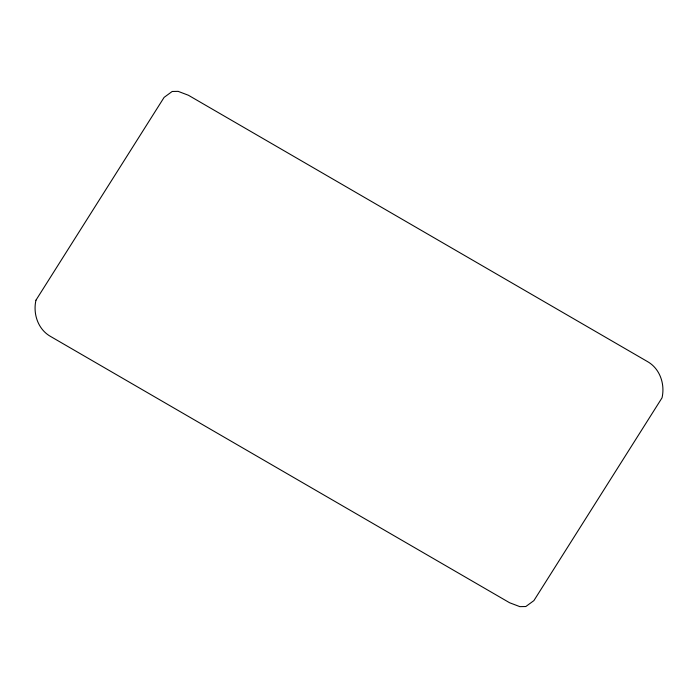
<?xml version="1.0" encoding="UTF-8"?>
<svg xmlns="http://www.w3.org/2000/svg" width="698" height="698" viewBox="0 0 698 698"><rect width="100%" height="100%" fill="white"/><g stroke="black" fill="none" stroke-linecap="round" stroke-linejoin="round"><path stroke-width="1.05" d="M35.964 300.175C32.815 313.864 38.05 329.535 50.771 336.567L509.601 602.749L519.853 606.641L525.821 606.527L533.891 600.62L662.036 397.825C665.185 384.136 659.95 368.465 647.229 361.433L188.399 95.251L178.147 91.359L172.179 91.473L164.109 97.38L35.964 300.175"/></g></svg>
